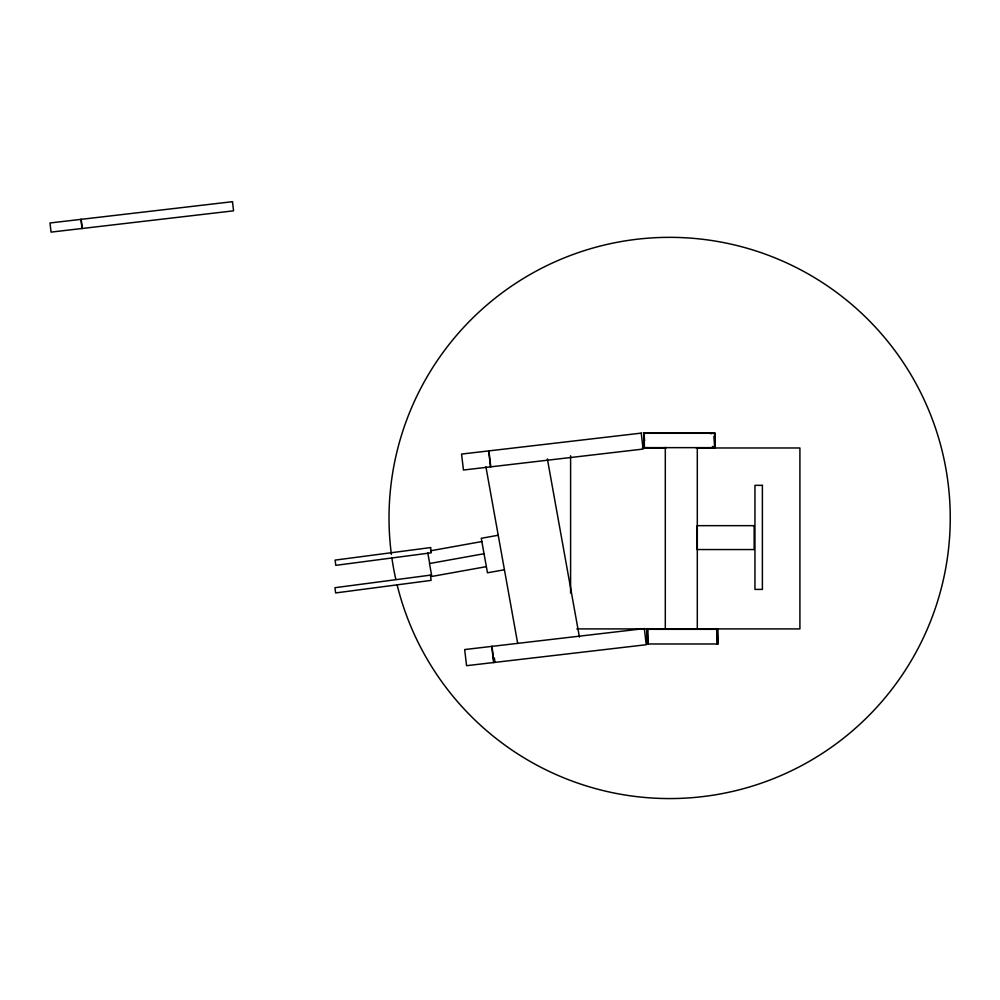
<?xml version="1.0" encoding="UTF-8"?>
<svg xmlns="http://www.w3.org/2000/svg" width="1000" height="1000" viewBox="0 0 1000 1000"><rect width="100%" height="100%" fill="white"/><g stroke="black" fill="none" stroke-linecap="round" stroke-linejoin="round"><path stroke-width="1.5" d="M710.375 433.55L713.188 432.962M711.325 433.55L714.137 432.962M498.225 535.25L481.262 538.3L487.475 572.8L504.438 569.75M430.525 550.788L481.85 541.55M484.038 553.725L429.5 563.538L431.825 576.45L486.362 566.638M643.275 432.962L714.987 432.962L714.987 448.05L696.275 448.05M644.225 433.288L714.987 433.288M713.188 447.65L644.312 447.65L644.312 432.962M642.362 447.975L666.012 447.975M696.963 447.975L799.912 447.975L799.912 628.913L576.838 628.913M644.225 448.05L644.225 432.962M665.2 448.05L644.987 447.65M647.225 643.988L647.225 628.913L647.188 643.988L717.95 643.988L717.95 628.913M712.4 446.4L714.925 448.05L714.137 436.488M547.375 458.938L579.425 637.075M485.913 466.825L517.688 643.425M427.775 552.85L429.688 563.5M488.913 450.887L490.775 466.838M488.663 450.913L490.525 466.863M494.387 657.987L494.9 662.387M492.013 646.363L493.9 662.5M491.763 646.388L493.65 662.537M81.163 219.338L82.238 228.475M80.975 219.363L82.037 228.5M717.887 643.988L717.1 628.913M644.225 436.488L644.525 440.825M647.188 632.438L647.975 643.988L647.975 629.312L716.838 629.312L716.838 643.988M714.513 433.288L714.513 447.975M697.3 448.025L697.3 628.913M665.3 447.337L665.3 628.913M570.6 455.775L570.6 593.038M391.4 554.438A280.613 280.613 0 0 1 767.5 254.963A280.613 280.613 0 0 1 856.35 727.438A280.613 280.613 0 0 1 397.163 585.037M395.737 579A280.613 280.613 0 0 1 391.825 557.55M430.6 547.562L335.1 560.112L335.788 565.35L431.287 552.8L430.6 547.562M430.438 575.138L334.938 587.7L335.625 592.938L431.125 580.388L430.438 575.138M232.488 201.688L50 222.975L51.062 232.113L233.562 210.825L232.488 201.688M641.237 433.113L461.575 454.075L463.438 470.025L643.1 449.062L641.237 433.113M644.35 628.587L464.675 649.55L466.562 665.688L646.225 644.725L644.35 628.587M762.387 485.337L754.95 485.337L754.95 589.412L762.387 589.412L762.387 485.337M754.15 525.662L697.163 525.662L697.163 549.55L754.15 549.55L754.15 525.662"/></g></svg>
